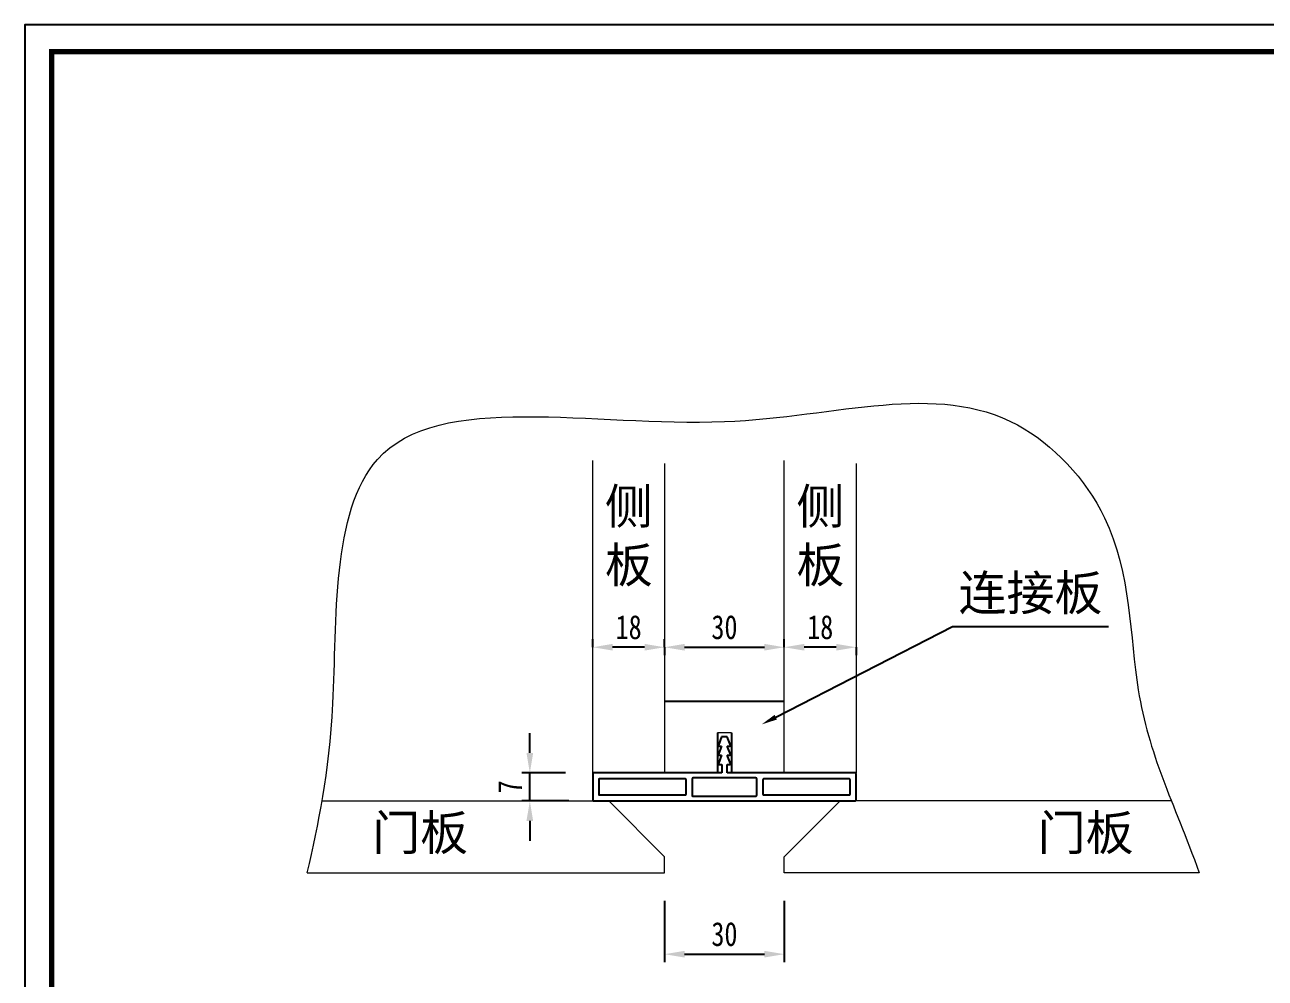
# Model space of a CAD drawing. Header units: millimetres. Extents: x 0 to 1097966, y -63096 to 223085.
# Drawn here: x 337985.2 to 338296, y -59208.2 to -58969.5 of the extents above; entities that cross this region are included whole.
import ezdxf
from ezdxf import colors
from ezdxf.entities.mleader import LeaderData, LeaderLine
from ezdxf.math import Vec2, Vec3

# ---------------------------------------------------------------- set-up
doc = ezdxf.new("R2010")
doc.units = ezdxf.units.MM
doc.layers.add('7 主线', color=7, linetype='Continuous', lineweight=25)
doc.styles.get("Standard").update_dxf_attribs({"font": 'arial.ttf'})
doc.styles.add('TEXT', font='', dxfattribs={"width": 0.8})
doc.styles.add('宋体', font='')
doc.styles.get('TEXT').set_extended_font_data('SimSun')
doc.styles.get('宋体').set_extended_font_data('SimSun')
doc.dimstyles.new('副本 (2) (2) ISO-25', dxfattribs={"dimtxt": 18, "dimasz": 13, "dimexe": 6, "dimexo": 12, "dimgap": 6, "dimtad": 1, "dimtxsty": 'TEXT', "dimcen": 2.5, "dimclrd": 5, "dimclre": 5, "dimclrt": 5, "dimadec": 0, "dimazin": 0, "dimtfac": 1, "dimtmove": 0, "dimatfit": 3, "dimldrblk": 'BOXFILLED', "dimfxl": 1.25, "dimarcsym": 0})

# ---------------------------------------------------------------- blocks, each defined once
blk = doc.blocks.new('*D828')
at = {"color": 5, "lineweight": -2, "transparency": 16777216}
for p, q in [((338145.49, -59188.77), (338145.49, -59204.15)), ((338175.49, -59188.77), (338175.49, -59204.15)), ((338150.49, -59202.15), (338170.49, -59202.15))]:
    blk.add_line(p, q, dxfattribs=at)
at = {"color": 5, "transparency": 16777216}
for points in [[(338150.49, -59201.31), (338150.49, -59202.98), (338145.49, -59202.15)], [(338170.49, -59201.31), (338170.49, -59202.98), (338175.49, -59202.15)]]:
    blk.add_solid(points, dxfattribs=at)
at = {"layer": 'Defpoints', "color": 0, "transparency": 16777216}
for p in [(338145.49, -59181.77), (338175.49, -59181.77), (338175.49, -59202.15)]:
    blk.add_point(p, dxfattribs=at)
at = {"color": 5, "lineweight": 13, "transparency": 16777216, "insert": (338160.49, -59197.15), "char_height": 6, "attachment_point": 5, "style": 'TEXT'}
blk.add_mtext('30', dxfattribs=at)
blk = doc.blocks.new('_BoxFilled')
at = {"color": 0, "linetype": 'ByBlock', "lineweight": -2}
blk.add_line((-0.5, 0), (-1, 0), dxfattribs=at)
at = {"color": 0, "linetype": 'ByBlock'}
blk.add_solid([(-0.5, 0.5), (0.5, 0.5), (-0.5, -0.5), (0.5, -0.5)], dxfattribs=at)
blk = doc.blocks.new('*D829')
at = {"color": 5, "lineweight": -2, "transparency": 16777216}
for p, q in [((338127.49, -59125.3), (338127.49, -59123.3)), ((338140.49, -59125.3), (338132.49, -59125.3)), ((338145.49, -59125.3), (338145.49, -59127.3))]:
    blk.add_line(p, q, dxfattribs=at)
at = {"color": 5, "transparency": 16777216}
for points in [[(338132.49, -59124.46), (338132.49, -59126.13), (338127.49, -59125.3)], [(338140.49, -59124.46), (338140.49, -59126.13), (338145.49, -59125.3)]]:
    blk.add_solid(points, dxfattribs=at)
at = {"layer": 'Defpoints', "color": 0, "transparency": 16777216}
for p in [(338127.49, -59125.3), (338127.49, -59125.33), (338145.49, -59125.3)]:
    blk.add_point(p, dxfattribs=at)
at = {"color": 5, "lineweight": 13, "transparency": 16777216, "insert": (338136.49, -59120.3), "char_height": 6, "attachment_point": 5, "style": 'TEXT'}
blk.add_mtext('18', dxfattribs=at)
blk = doc.blocks.new('*D827')
at = {"color": 5, "lineweight": -2, "transparency": 16777216}
for p, q in [((338111.74, -59151.77), (338111.74, -59146.77)), ((338120.69, -59156.77), (338109.74, -59156.77)), ((338111.74, -59163.77), (338111.74, -59156.77)), ((338121.49, -59163.77), (338109.74, -59163.77)), ((338111.74, -59168.77), (338111.74, -59173.77))]:
    blk.add_line(p, q, dxfattribs=at)
at = {"color": 5, "transparency": 16777216}
for points in [[(338110.9, -59151.77), (338112.57, -59151.77), (338111.74, -59156.77)], [(338110.9, -59168.77), (338112.57, -59168.77), (338111.74, -59163.77)]]:
    blk.add_solid(points, dxfattribs=at)
at = {"layer": 'Defpoints', "color": 0, "transparency": 16777216}
for p in [(338111.74, -59156.77), (338127.69, -59156.77), (338128.49, -59163.77)]:
    blk.add_point(p, dxfattribs=at)
at = {"color": 5, "transparency": 16777216, "insert": (338106.74, -59160.27), "char_height": 6, "attachment_point": 5, "rotation": 90, "style": 'TEXT'}
blk.add_mtext('7', dxfattribs=at)
blk = doc.blocks.new('*D835')
at = {"color": 5, "lineweight": -2, "transparency": 16777216}
for p, q in [((338175.49, -59125.3), (338175.49, -59123.3)), ((338188.49, -59125.3), (338180.49, -59125.3)), ((338193.49, -59125.3), (338193.49, -59127.3))]:
    blk.add_line(p, q, dxfattribs=at)
at = {"color": 5, "transparency": 16777216}
for points in [[(338180.49, -59124.46), (338180.49, -59126.13), (338175.49, -59125.3)], [(338188.49, -59124.46), (338188.49, -59126.13), (338193.49, -59125.3)]]:
    blk.add_solid(points, dxfattribs=at)
at = {"layer": 'Defpoints', "color": 0, "transparency": 16777216}
for p in [(338175.49, -59125.3), (338175.49, -59125.33), (338193.49, -59125.3)]:
    blk.add_point(p, dxfattribs=at)
at = {"color": 5, "lineweight": 13, "transparency": 16777216, "insert": (338184.49, -59120.3), "char_height": 6, "attachment_point": 5, "style": 'TEXT'}
blk.add_mtext('18', dxfattribs=at)
blk = doc.blocks.new('*D826')
at = {"color": 5, "lineweight": -2, "transparency": 16777216}
for p, q in [((338145.49, -59125.3), (338145.49, -59123.3)), ((338150.49, -59125.3), (338170.49, -59125.3)), ((338175.49, -59125.3), (338175.49, -59123.3))]:
    blk.add_line(p, q, dxfattribs=at)
at = {"color": 5, "transparency": 16777216}
for points in [[(338150.49, -59124.46), (338150.49, -59126.13), (338145.49, -59125.3)], [(338170.49, -59124.46), (338170.49, -59126.13), (338175.49, -59125.3)]]:
    blk.add_solid(points, dxfattribs=at)
at = {"layer": 'Defpoints', "color": 0, "transparency": 16777216}
for p in [(338145.49, -59125.3), (338175.49, -59125.3), (338175.49, -59125.3)]:
    blk.add_point(p, dxfattribs=at)
at = {"color": 5, "transparency": 16777216, "insert": (338160.49, -59120.3), "char_height": 6, "attachment_point": 5, "style": 'TEXT'}
blk.add_mtext('30', dxfattribs=at)
blk = doc.blocks.new('dfwah gwr')
for p, q in [((338277.2, -58796.72), (338276.43, -58798.76)), ((338277.2, -58799.01), (338276.43, -58801.05)), ((338276.61, -58799.01), (338277.2, -58799.01)), ((338278.64, -58796.72), (338277.2, -58796.72)), ((338279.41, -58798.76), (338278.64, -58796.72)), ((338279.41, -58801.05), (338278.64, -58799.01)), ((338278.64, -58799.01), (338279.24, -58799.01)), ((338277.2, -58801.3), (338276.43, -58803.34)), ((338276.61, -58801.3), (338277.2, -58801.3)), ((338279.41, -58803.34), (338278.64, -58801.3)), ((338278.64, -58801.3), (338279.24, -58801.3)), ((338276.61, -58803.59), (338277.25, -58803.59)), ((338277.25, -58803.59), (338277.25, -58805.72)), ((338278.6, -58805.72), (338278.6, -58803.59)), ((338278.6, -58803.59), (338279.24, -58803.59)), ((338244.92, -58805.92), (338244.92, -58812.52)), ((338260.6, -58805.72), (338245.12, -58805.72)), ((338273.68, -58805.72), (338260.6, -58805.72)), ((338269.8, -58807.22), (338269.8, -58811.32)), ((338273.43, -58806.92), (338270.1, -58806.92)), ((338285.74, -58806.92), (338273.43, -58806.92)), ((338277.25, -58805.72), (338273.68, -58805.72)), ((338310.72, -58805.72), (338278.6, -58805.72)), ((338286.04, -58811.32), (338286.04, -58807.22)), ((338310.92, -58812.52), (338310.92, -58805.92)), ((338270, -58811.52), (338285.84, -58811.52)), ((338245.12, -58812.72), (338310.72, -58812.72))]:
    blk.add_line(p, q)
for centre, radius, start, end in [((338276.61, -58798.83), 0.183, 159.4205, 270), ((338279.24, -58798.83), 0.183, 270, 20.5795), ((338276.61, -58801.12), 0.183, 159.4205, 270), ((338279.24, -58801.12), 0.183, 270, 20.5795), ((338276.61, -58803.41), 0.183, 159.4205, 270), ((338279.24, -58803.41), 0.183, 270, 20.5795), ((338245.12, -58805.92), 0.2, 90, 180), ((338270.1, -58807.22), 0.3, 90, 180), ((338285.74, -58807.22), 0.3, 0, 90), ((338310.72, -58805.92), 0.2, 0, 90), ((338270, -58811.32), 0.2, 180, 270), ((338285.84, -58811.32), 0.2, 270, 0), ((338245.12, -58812.52), 0.2, 180, 270), ((338310.72, -58812.52), 0.2, 270, 0)]:
    blk.add_arc(centre, radius, start, end)
at = {"layer": '7 主线'}
for p, q in [((338246.42, -58807.42), (338246.42, -58811.02)), ((338268.1, -58807.22), (338246.62, -58807.22)), ((338268.3, -58811.02), (338268.3, -58807.42)), ((338287.54, -58807.42), (338287.54, -58811.02)), ((338309.22, -58807.22), (338287.74, -58807.22)), ((338309.42, -58811.02), (338309.42, -58807.42)), ((338246.62, -58811.22), (338268.1, -58811.22)), ((338287.74, -58811.22), (338309.22, -58811.22))]:
    blk.add_line(p, q, dxfattribs=at)
for centre, start, end in [((338246.62, -58807.42), 90, 180), ((338268.1, -58807.42), 0, 90), ((338287.74, -58807.42), 90, 180), ((338309.22, -58807.42), 0, 90), ((338246.62, -58811.02), 180, 270), ((338268.1, -58811.02), 270, 0), ((338287.74, -58811.02), 180, 270), ((338309.22, -58811.02), 270, 0)]:
    blk.add_arc(centre, 0.2, start, end, dxfattribs=at)

msp = doc.modelspace()

# ---------------------------------------------------------------- linework, layer by layer
at = {"color": 251, "lineweight": 0, "true_color": 0x636466}
for p, q in [((338127.49, -59156.765), (338127.49, -59078.55)), ((338175.49, -59156.765), (338175.49, -59078.55)), ((338145.49, -59079.321), (338145.49, -59156.765)), ((338193.49, -59079.321), (338193.49, -59156.765)), ((338162.24, -59146.765), (338158.74, -59146.765)), ((338145.49, -59156.765), (338127.49, -59156.765)), ((338193.49, -59156.765), (338175.49, -59156.765)), ((338059.707, -59163.768), (338131.49, -59163.768)), ((338131.49, -59163.768), (338145.49, -59177.768)), ((338189.49, -59163.768), (338175.49, -59177.768)), ((338272.473, -59163.768), (338189.49, -59163.768)), ((338145.49, -59181.768), (338145.49, -59177.768)), ((338175.49, -59181.768), (338175.49, -59177.768)), ((338175.49, -59181.768), (338175.49, -59177.768)), ((338055.995, -59181.768), (338145.49, -59181.768)), ((338279.451, -59181.768), (338175.49, -59181.768))]:
    msp.add_line(p, q, dxfattribs=at)
at = {"color": 251, "true_color": 0x636466}
for p, q in [((338145.49, -59138.765), (338175.49, -59138.765)), ((338158.74, -59146.765), (338158.74, -59156.765)), ((338162.24, -59146.765), (338162.24, -59156.765))]:
    msp.add_line(p, q, dxfattribs=at)
msp.add_lwpolyline([(337985.218, -59370.407), (338552.218, -59370.407), (338552.218, -58969.457), (337985.218, -58969.457)], close=True)
at = {"const_width": 1.35}
msp.add_lwpolyline([(337991.968, -59363.657), (338545.468, -59363.657), (338545.468, -58976.207), (337991.968, -58976.207)], close=True, dxfattribs=at)
at = {"color": 251, "lineweight": 13, "true_color": 0x636466}
msp.add_open_spline([(338055.995, -59181.768), (338058.752, -59169.488), (338064.686, -59143.006), (338060.072, -59054.182), (338160.894, -59078.044), (338224.104, -59054.669), (338262.6, -59095.388), (338261.693, -59142.542), (338272.884, -59163.72), (338279.451, -59181.768)], degree=3, knots=[0, 0, 0, 0, 71.0991357, 153.0265253, 262.3191212, 357.0398479, 398.4421162, 457.2401509, 529.1745493, 529.1745493, 529.1745493, 529.1745493], dxfattribs=at)

# ---------------------------------------------------------------- block references
at = {"color": 251, "true_color": 0x636466}
msp.add_blockref('dfwah gwr', (-117.432, -351.048), dxfattribs=at)

# ---------------------------------------------------------------- texts
at = {"color": 252, "true_color": 0x939598, "width": 65.8175, "attachment_point": 4, "style": '宋体'}
for s, insert, char_height in [('侧\\P板', (338130.531, -59097.845), 8.804), ('侧\\P板', (338178.531, -59097.845), 8.804), ('连接板', (338219.151, -59112.172), 8.8039), ('门板', (338072.258, -59172.222), 8.8039), ('门板', (338238.964, -59172.222), 8.8039)]:
    msp.add_mtext(s, dxfattribs=dict(at, insert=insert, char_height=char_height))

# ---------------------------------------------------------------- dimensions: what is measured, and where the dimension line sits
at = {"lineweight": 13}
for base, p1, p2, picture, middle in [((338127.49, -59125.295), (338145.49, -59125.295), (338127.49, -59125.327), '*D829', (338136.49, -59120.295)), ((338175.49, -59125.295), (338193.49, -59125.295), (338175.49, -59125.327), '*D835', (338184.49, -59120.295)), ((338175.49, -59202.146), (338145.49, -59181.768), (338175.49, -59181.768), '*D828', (338160.49, -59197.146))]:
    dim = msp.add_linear_dim(base=base, p1=p1, p2=p2, dimstyle='副本 (2) (2) ISO-25', override={"dimtxt": 6, "dimasz": 5, "dimexe": 2, "dimexo": 7, "dimgap": 2, "dimfxl": 30, "dimfxlon": 1}, dxfattribs=at)
    dim.commit()
    dim.dimension.update_dxf_attribs({"geometry": picture, "text_midpoint": middle})
at = {"color": 251, "true_color": 0x636466}
dim = msp.add_linear_dim(base=(338175.49, -59125.295), p1=(338145.49, -59125.295), p2=(338175.49, -59125.295), dimstyle='副本 (2) (2) ISO-25', override={"dimtxt": 6, "dimasz": 5, "dimexe": 2, "dimexo": 7, "dimgap": 2, "dimfxl": 30, "dimfxlon": 1}, dxfattribs=at)
dim.commit()
dim.dimension.update_dxf_attribs({"geometry": '*D826', "text_midpoint": (338160.49, -59120.295)})
dim = msp.add_linear_dim(base=(338111.736, -59156.765), p1=(338128.49, -59163.768), p2=(338127.69, -59156.765), angle=90, dimstyle='副本 (2) (2) ISO-25', override={"dimtxt": 6, "dimasz": 5, "dimexe": 2, "dimexo": 7, "dimgap": 2, "dimfxl": 30, "dimfxlon": 1}, dxfattribs=at)
dim.commit()
dim.dimension.update_dxf_attribs({"geometry": '*D827', "text_midpoint": (338106.736, -59160.266)})

# ---------------------------------------------------------------- leaders
ml = msp.add_multileader_mtext('Standard', dxfattribs=at)
ml.set_content('', color=(99, 100, 102))
ml.set_leader_properties()
ml.build(insert=Vec2(0, 0))
ctx = ml.context
ctx.base_point, ctx.plane_origin = Vec3(338256.669, -59120.12), Vec3(338169.796, -59144.127)
notes = []
notes.append((ctx, [(0, (1, 1, 0), (338217.656, -59120.12), (1, 0), 39.013, [(0, [(338169.796, -59144.627)], 0, [])])]))
ctx.mtext.insert, ctx.mtext.flow_direction = Vec3(338258.669, -59118.12), 5
for ctx, leaders in notes:
    for number, flags, end, landing, length, lines in leaders:
        leader = LeaderData()
        leader.index, (leader.has_last_leader_line, leader.has_dogleg_vector, leader.attachment_direction) = number, flags
        leader.last_leader_point, leader.dogleg_vector, leader.dogleg_length = Vec3(end), Vec3(landing), length
        for number, points, colour, breaks in lines:
            line = LeaderLine()
            line.index, line.vertices, line.color, line.breaks = number, Vec3.list(points), colors.encode_raw_color(colour), breaks
            leader.lines.append(line)
        ctx.leaders.append(leader)

doc.saveas('drawing.dxf')
